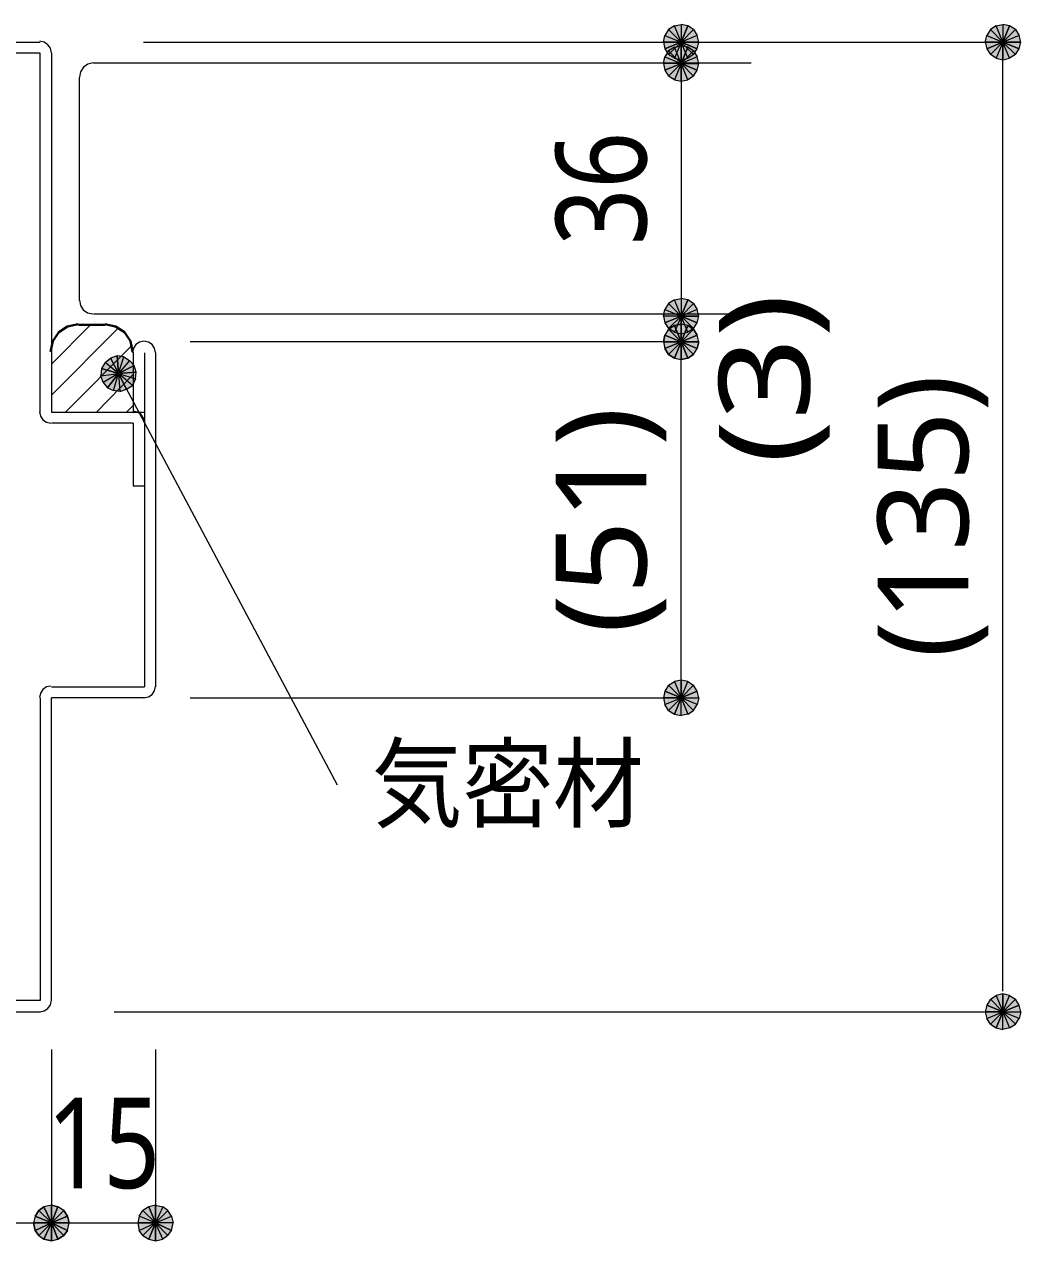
# Model space of a CAD drawing. Header units: millimetres. Extents: x 0 to 420, y 0 to 297.
# Drawn here: x 71.21 to 99.78, y 221.47 to 256.33 of the extents above; entities that cross this region are included whole.
import ezdxf
from ezdxf.enums import TextEntityAlignment as Align

# ---------------------------------------------------------------- set-up
doc = ezdxf.new("R2010")
doc.units = ezdxf.units.MM
doc.styles.add('kst32b', font='NotoSansJP-Variable.ttf')

msp = doc.modelspace()

# ---------------------------------------------------------------- hatches: boundary and pattern name
h = msp.add_hatch(color=7)
h.paths.add_polyline_path([(90.234, 256.286), (90.043, 256.328), (90.043, 255.82), (90.234, 256.286)])
h.paths.add_polyline_path([(90.043, 256.328), (90.043, 255.82), (89.853, 256.286), (90.043, 256.328)])
h.paths.add_polyline_path([(90.043, 255.82), (89.853, 256.286), (89.683, 256.18), (90.043, 255.82)])
h = msp.add_hatch(color=7)
h.paths.add_polyline_path([(90.551, 255.82), (90.509, 256.011), (90.043, 255.82), (90.551, 255.82)])
h.paths.add_polyline_path([(90.509, 256.011), (90.043, 255.82), (90.403, 256.18), (90.509, 256.011)])
h.paths.add_polyline_path([(90.043, 255.82), (90.403, 256.18), (90.234, 256.286), (90.043, 255.82)])
h = msp.add_hatch(color=7)
h.paths.add_polyline_path([(99.462, 256.286), (99.272, 256.328), (99.272, 255.82), (99.462, 256.286)])
h.paths.add_polyline_path([(99.272, 256.328), (99.272, 255.82), (99.081, 256.286), (99.272, 256.328)])
h.paths.add_polyline_path([(99.272, 255.82), (99.081, 256.286), (98.912, 256.18), (99.272, 255.82)])
h = msp.add_hatch(color=7)
h.paths.add_polyline_path([(99.78, 255.82), (99.737, 256.011), (99.272, 255.82), (99.78, 255.82)])
h.paths.add_polyline_path([(99.737, 256.011), (99.272, 255.82), (99.632, 256.18), (99.737, 256.011)])
h.paths.add_polyline_path([(99.272, 255.82), (99.632, 256.18), (99.462, 256.286), (99.272, 255.82)])
h = msp.add_hatch(color=7)
h.paths.add_polyline_path([(89.683, 256.18), (89.577, 256.011), (90.043, 255.82), (89.683, 256.18)])
h.paths.add_polyline_path([(89.577, 256.011), (90.043, 255.82), (89.535, 255.82), (89.577, 256.011)])
h.paths.add_polyline_path([(90.043, 255.82), (89.535, 255.82), (89.577, 255.63), (90.043, 255.82)])
h = msp.add_hatch(color=7)
h.paths.add_polyline_path([(98.912, 256.18), (98.806, 256.011), (99.272, 255.82), (98.912, 256.18)])
h.paths.add_polyline_path([(98.806, 256.011), (99.272, 255.82), (98.764, 255.82), (98.806, 256.011)])
h.paths.add_polyline_path([(99.272, 255.82), (98.764, 255.82), (98.806, 255.63), (99.272, 255.82)])
h = msp.add_hatch(color=7)
h.paths.add_polyline_path([(89.683, 255.566), (89.577, 255.397), (90.043, 255.206), (89.683, 255.566)])
h.paths.add_polyline_path([(89.577, 255.397), (90.043, 255.206), (89.535, 255.206), (89.577, 255.397)])
h.paths.add_polyline_path([(90.043, 255.206), (89.535, 255.206), (89.577, 255.016), (90.043, 255.206)])
h = msp.add_hatch(color=7)
h.paths.add_polyline_path([(89.577, 255.63), (89.683, 255.46), (90.043, 255.82), (89.577, 255.63)])
h.paths.add_polyline_path([(89.683, 255.46), (90.043, 255.82), (89.853, 255.355), (89.683, 255.46)])
h.paths.add_polyline_path([(90.043, 255.82), (89.853, 255.355), (90.043, 255.312), (90.043, 255.82)])
h = msp.add_hatch(color=7)
h.paths.add_polyline_path([(90.234, 255.672), (90.043, 255.714), (90.043, 255.206), (90.234, 255.672)])
h.paths.add_polyline_path([(90.043, 255.714), (90.043, 255.206), (89.853, 255.672), (90.043, 255.714)])
h.paths.add_polyline_path([(90.043, 255.206), (89.853, 255.672), (89.683, 255.566), (90.043, 255.206)])
h = msp.add_hatch(color=7)
h.paths.add_polyline_path([(90.043, 255.312), (90.234, 255.355), (90.043, 255.82), (90.043, 255.312)])
h.paths.add_polyline_path([(90.234, 255.355), (90.043, 255.82), (90.403, 255.46), (90.234, 255.355)])
h.paths.add_polyline_path([(90.043, 255.82), (90.403, 255.46), (90.509, 255.63), (90.043, 255.82)])
for points in [[(90.509, 255.63), (90.551, 255.82), (90.043, 255.82), (90.509, 255.63)], [(99.737, 255.63), (99.78, 255.82), (99.272, 255.82), (99.737, 255.63)], [(90.509, 255.016), (90.551, 255.206), (90.043, 255.206), (90.509, 255.016)], [(90.509, 247.777), (90.551, 247.967), (90.043, 247.967), (90.509, 247.777)], [(89.577, 247.417), (89.535, 247.227), (90.043, 247.227), (89.577, 247.417)], [(90.509, 247.036), (90.551, 247.227), (90.043, 247.227), (90.509, 247.036)], [(74.422, 246.359), (74.359, 246.549), (73.914, 246.316), (74.422, 246.359)], [(89.577, 237.215), (89.535, 237.024), (90.043, 237.024), (89.577, 237.215)], [(98.806, 228.219), (98.764, 228.029), (99.272, 228.029), (98.806, 228.219)], [(72.178, 222.44), (71.988, 222.483), (71.988, 221.975), (72.178, 222.44)], [(71.776, 221.509), (71.988, 221.467), (71.988, 221.975), (71.776, 221.509)], [(71.776, 221.509), (71.988, 221.467), (71.988, 221.975), (71.776, 221.509)], [(74.782, 221.509), (74.972, 221.467), (74.972, 221.975), (74.782, 221.509)]]:
    msp.add_hatch(color=7).paths.add_polyline_path(points)
h = msp.add_hatch(color=7)
h.paths.add_polyline_path([(90.551, 255.206), (90.509, 255.397), (90.043, 255.206), (90.551, 255.206)])
h.paths.add_polyline_path([(90.509, 255.397), (90.043, 255.206), (90.403, 255.566), (90.509, 255.397)])
h.paths.add_polyline_path([(90.043, 255.206), (90.403, 255.566), (90.234, 255.672), (90.043, 255.206)])
h = msp.add_hatch(color=7)
h.paths.add_polyline_path([(98.806, 255.63), (98.912, 255.46), (99.272, 255.82), (98.806, 255.63)])
h.paths.add_polyline_path([(98.912, 255.46), (99.272, 255.82), (99.081, 255.355), (98.912, 255.46)])
h.paths.add_polyline_path([(99.272, 255.82), (99.081, 255.355), (99.272, 255.312), (99.272, 255.82)])
h = msp.add_hatch(color=7)
h.paths.add_polyline_path([(99.272, 255.312), (99.462, 255.355), (99.272, 255.82), (99.272, 255.312)])
h.paths.add_polyline_path([(99.462, 255.355), (99.272, 255.82), (99.632, 255.46), (99.462, 255.355)])
h.paths.add_polyline_path([(99.272, 255.82), (99.632, 255.46), (99.737, 255.63), (99.272, 255.82)])
h = msp.add_hatch(color=7)
h.paths.add_polyline_path([(89.577, 255.016), (89.683, 254.847), (90.043, 255.206), (89.577, 255.016)])
h.paths.add_polyline_path([(89.683, 254.847), (90.043, 255.206), (89.853, 254.741), (89.683, 254.847)])
h.paths.add_polyline_path([(90.043, 255.206), (89.853, 254.741), (90.043, 254.698), (90.043, 255.206)])
h = msp.add_hatch(color=7)
h.paths.add_polyline_path([(90.043, 254.698), (90.234, 254.741), (90.043, 255.206), (90.043, 254.698)])
h.paths.add_polyline_path([(90.234, 254.741), (90.043, 255.206), (90.403, 254.847), (90.234, 254.741)])
h.paths.add_polyline_path([(90.043, 255.206), (90.403, 254.847), (90.509, 255.016), (90.043, 255.206)])
h = msp.add_hatch(color=7)
h.paths.add_polyline_path([(89.683, 248.327), (89.577, 248.158), (90.043, 247.967), (89.683, 248.327)])
h.paths.add_polyline_path([(89.577, 248.158), (90.043, 247.967), (89.535, 247.967), (89.577, 248.158)])
h.paths.add_polyline_path([(90.043, 247.967), (89.535, 247.967), (89.577, 247.777), (90.043, 247.967)])
h = msp.add_hatch(color=7)
h.paths.add_polyline_path([(90.234, 248.433), (90.043, 248.475), (90.043, 247.967), (90.234, 248.433)])
h.paths.add_polyline_path([(90.043, 248.475), (90.043, 247.967), (89.853, 248.433), (90.043, 248.475)])
h.paths.add_polyline_path([(90.043, 247.967), (89.853, 248.433), (89.683, 248.327), (90.043, 247.967)])
h = msp.add_hatch(color=7)
h.paths.add_polyline_path([(90.551, 247.967), (90.509, 248.158), (90.043, 247.967), (90.551, 247.967)])
h.paths.add_polyline_path([(90.509, 248.158), (90.043, 247.967), (90.403, 248.327), (90.509, 248.158)])
h.paths.add_polyline_path([(90.043, 247.967), (90.403, 248.327), (90.234, 248.433), (90.043, 247.967)])
h = msp.add_hatch(color=7)
h.paths.add_polyline_path([(89.577, 247.777), (89.683, 247.608), (90.043, 247.967), (89.577, 247.777)])
h.paths.add_polyline_path([(89.683, 247.608), (90.043, 247.967), (89.853, 247.502), (89.683, 247.608)])
h.paths.add_polyline_path([(90.043, 247.967), (89.853, 247.502), (90.043, 247.459), (90.043, 247.967)])
h = msp.add_hatch(color=7)
h.paths.add_polyline_path([(90.043, 247.459), (90.234, 247.502), (90.043, 247.967), (90.043, 247.459)])
h.paths.add_polyline_path([(90.234, 247.502), (90.043, 247.967), (90.403, 247.608), (90.234, 247.502)])
h.paths.add_polyline_path([(90.043, 247.967), (90.403, 247.608), (90.509, 247.777), (90.043, 247.967)])
h = msp.add_hatch(color=7)
h.paths.add_polyline_path([(89.683, 247.587), (89.577, 247.417), (90.043, 247.227), (89.683, 247.587)])
h.paths.add_polyline_path([(89.577, 247.417), (90.043, 247.227), (89.535, 247.227), (89.577, 247.417)])
h.paths.add_polyline_path([(90.043, 247.227), (89.535, 247.227), (89.577, 247.036), (90.043, 247.227)])
h = msp.add_hatch(color=7)
h.paths.add_polyline_path([(90.043, 247.735), (89.853, 247.692), (90.043, 247.227), (90.043, 247.735)])
h.paths.add_polyline_path([(89.853, 247.692), (90.043, 247.227), (89.683, 247.587), (89.853, 247.692)])
h.paths.add_polyline_path([(90.043, 247.227), (89.683, 247.587), (89.577, 247.417), (90.043, 247.227)])
h = msp.add_hatch(color=7)
h.paths.add_polyline_path([(90.234, 247.692), (90.043, 247.735), (90.043, 247.227), (90.234, 247.692)])
h.paths.add_polyline_path([(90.043, 247.735), (90.043, 247.227), (89.853, 247.692), (90.043, 247.735)])
h.paths.add_polyline_path([(90.043, 247.227), (89.853, 247.692), (89.683, 247.587), (90.043, 247.227)])
h = msp.add_hatch(color=7)
h.paths.add_polyline_path([(90.509, 247.417), (90.403, 247.587), (90.043, 247.227), (90.509, 247.417)])
h.paths.add_polyline_path([(90.403, 247.587), (90.043, 247.227), (90.234, 247.692), (90.403, 247.587)])
h.paths.add_polyline_path([(90.043, 247.227), (90.234, 247.692), (90.043, 247.735), (90.043, 247.227)])
h = msp.add_hatch(color=7)
h.paths.add_polyline_path([(90.551, 247.227), (90.509, 247.417), (90.043, 247.227), (90.551, 247.227)])
h.paths.add_polyline_path([(90.509, 247.417), (90.043, 247.227), (90.403, 247.587), (90.509, 247.417)])
h.paths.add_polyline_path([(90.043, 247.227), (90.403, 247.587), (90.234, 247.692), (90.043, 247.227)])
h = msp.add_hatch(color=7)
h.paths.add_polyline_path([(89.535, 247.227), (89.577, 247.036), (90.043, 247.227), (89.535, 247.227)])
h.paths.add_polyline_path([(89.577, 247.036), (90.043, 247.227), (89.683, 246.867), (89.577, 247.036)])
h.paths.add_polyline_path([(90.043, 247.227), (89.683, 246.867), (89.853, 246.761), (90.043, 247.227)])
h = msp.add_hatch(color=7)
h.paths.add_polyline_path([(89.577, 247.036), (89.683, 246.867), (90.043, 247.227), (89.577, 247.036)])
h.paths.add_polyline_path([(89.683, 246.867), (90.043, 247.227), (89.853, 246.761), (89.683, 246.867)])
h.paths.add_polyline_path([(90.043, 247.227), (89.853, 246.761), (90.043, 246.719), (90.043, 247.227)])
h = msp.add_hatch(color=7)
h.paths.add_polyline_path([(89.853, 246.761), (90.043, 246.719), (90.043, 247.227), (89.853, 246.761)])
h.paths.add_polyline_path([(90.043, 246.719), (90.043, 247.227), (90.234, 246.761), (90.043, 246.719)])
h.paths.add_polyline_path([(90.043, 247.227), (90.234, 246.761), (90.403, 246.867), (90.043, 247.227)])
h = msp.add_hatch(color=7)
h.paths.add_polyline_path([(90.403, 246.867), (90.509, 247.036), (90.043, 247.227), (90.403, 246.867)])
h.paths.add_polyline_path([(90.509, 247.036), (90.043, 247.227), (90.551, 247.227), (90.509, 247.036)])
h.paths.add_polyline_path([(90.043, 247.227), (90.551, 247.227), (90.509, 247.417), (90.043, 247.227)])
h = msp.add_hatch(color=7)
h.paths.add_polyline_path([(90.043, 246.719), (90.234, 246.761), (90.043, 247.227), (90.043, 246.719)])
h.paths.add_polyline_path([(90.234, 246.761), (90.043, 247.227), (90.403, 246.867), (90.234, 246.761)])
h.paths.add_polyline_path([(90.043, 247.227), (90.403, 246.867), (90.509, 247.036), (90.043, 247.227)])
h = msp.add_hatch(color=7)
h.paths.add_polyline_path([(73.872, 246.824), (73.681, 246.761), (73.914, 246.316), (73.872, 246.824)])
h.paths.add_polyline_path([(73.681, 246.761), (73.914, 246.316), (73.533, 246.634), (73.681, 246.761)])
h.paths.add_polyline_path([(73.914, 246.316), (73.533, 246.634), (73.427, 246.465), (73.914, 246.316)])
h = msp.add_hatch(color=7)
h.paths.add_polyline_path([(74.359, 246.549), (74.232, 246.697), (73.914, 246.316), (74.359, 246.549)])
h.paths.add_polyline_path([(74.232, 246.697), (73.914, 246.316), (74.062, 246.803), (74.232, 246.697)])
h.paths.add_polyline_path([(73.914, 246.316), (74.062, 246.803), (73.872, 246.824), (73.914, 246.316)])
h = msp.add_hatch(color=7)
h.paths.add_polyline_path([(73.427, 246.465), (73.406, 246.253), (73.914, 246.316), (73.427, 246.465)])
h.paths.add_polyline_path([(73.406, 246.253), (73.914, 246.316), (73.47, 246.062), (73.406, 246.253)])
h.paths.add_polyline_path([(73.914, 246.316), (73.47, 246.062), (73.596, 245.914), (73.914, 246.316)])
h = msp.add_hatch(color=7)
h.paths.add_polyline_path([(73.596, 245.914), (73.766, 245.83), (73.914, 246.316), (73.596, 245.914)])
h.paths.add_polyline_path([(73.766, 245.83), (73.914, 246.316), (73.956, 245.808), (73.766, 245.83)])
h.paths.add_polyline_path([(73.914, 246.316), (73.956, 245.808), (74.147, 245.872), (73.914, 246.316)])
h = msp.add_hatch(color=7)
h.paths.add_polyline_path([(74.147, 245.872), (74.316, 245.978), (73.914, 246.316), (74.147, 245.872)])
h.paths.add_polyline_path([(74.316, 245.978), (73.914, 246.316), (74.401, 246.168), (74.316, 245.978)])
h.paths.add_polyline_path([(73.914, 246.316), (74.401, 246.168), (74.422, 246.359), (73.914, 246.316)])
h = msp.add_hatch(color=7)
h.paths.add_polyline_path([(90.043, 237.532), (89.853, 237.49), (90.043, 237.024), (90.043, 237.532)])
h.paths.add_polyline_path([(89.853, 237.49), (90.043, 237.024), (89.683, 237.384), (89.853, 237.49)])
h.paths.add_polyline_path([(90.043, 237.024), (89.683, 237.384), (89.577, 237.215), (90.043, 237.024)])
h = msp.add_hatch(color=7)
h.paths.add_polyline_path([(90.509, 237.215), (90.403, 237.384), (90.043, 237.024), (90.509, 237.215)])
h.paths.add_polyline_path([(90.403, 237.384), (90.043, 237.024), (90.234, 237.49), (90.403, 237.384)])
h.paths.add_polyline_path([(90.043, 237.024), (90.234, 237.49), (90.043, 237.532), (90.043, 237.024)])
h = msp.add_hatch(color=7)
h.paths.add_polyline_path([(90.403, 236.664), (90.509, 236.834), (90.043, 237.024), (90.403, 236.664)])
h.paths.add_polyline_path([(90.509, 236.834), (90.043, 237.024), (90.551, 237.024), (90.509, 236.834)])
h.paths.add_polyline_path([(90.043, 237.024), (90.551, 237.024), (90.509, 237.215), (90.043, 237.024)])
h = msp.add_hatch(color=7)
h.paths.add_polyline_path([(89.535, 237.024), (89.577, 236.834), (90.043, 237.024), (89.535, 237.024)])
h.paths.add_polyline_path([(89.577, 236.834), (90.043, 237.024), (89.683, 236.664), (89.577, 236.834)])
h.paths.add_polyline_path([(90.043, 237.024), (89.683, 236.664), (89.853, 236.559), (90.043, 237.024)])
h = msp.add_hatch(color=7)
h.paths.add_polyline_path([(89.853, 236.559), (90.043, 236.516), (90.043, 237.024), (89.853, 236.559)])
h.paths.add_polyline_path([(90.043, 236.516), (90.043, 237.024), (90.234, 236.559), (90.043, 236.516)])
h.paths.add_polyline_path([(90.043, 237.024), (90.234, 236.559), (90.403, 236.664), (90.043, 237.024)])
h = msp.add_hatch(color=7)
h.paths.add_polyline_path([(99.272, 228.537), (99.081, 228.494), (99.272, 228.029), (99.272, 228.537)])
h.paths.add_polyline_path([(99.081, 228.494), (99.272, 228.029), (98.912, 228.388), (99.081, 228.494)])
h.paths.add_polyline_path([(99.272, 228.029), (98.912, 228.388), (98.806, 228.219), (99.272, 228.029)])
h = msp.add_hatch(color=7)
h.paths.add_polyline_path([(99.737, 228.219), (99.632, 228.388), (99.272, 228.029), (99.737, 228.219)])
h.paths.add_polyline_path([(99.632, 228.388), (99.272, 228.029), (99.462, 228.494), (99.632, 228.388)])
h.paths.add_polyline_path([(99.272, 228.029), (99.462, 228.494), (99.272, 228.537), (99.272, 228.029)])
h = msp.add_hatch(color=7)
h.paths.add_polyline_path([(98.764, 228.029), (98.806, 227.838), (99.272, 228.029), (98.764, 228.029)])
h.paths.add_polyline_path([(98.806, 227.838), (99.272, 228.029), (98.912, 227.669), (98.806, 227.838)])
h.paths.add_polyline_path([(99.272, 228.029), (98.912, 227.669), (99.081, 227.563), (99.272, 228.029)])
h = msp.add_hatch(color=7)
h.paths.add_polyline_path([(99.081, 227.563), (99.272, 227.521), (99.272, 228.029), (99.081, 227.563)])
h.paths.add_polyline_path([(99.272, 227.521), (99.272, 228.029), (99.462, 227.563), (99.272, 227.521)])
h.paths.add_polyline_path([(99.272, 228.029), (99.462, 227.563), (99.632, 227.669), (99.272, 228.029)])
h = msp.add_hatch(color=7)
h.paths.add_polyline_path([(99.632, 227.669), (99.737, 227.838), (99.272, 228.029), (99.632, 227.669)])
h.paths.add_polyline_path([(99.737, 227.838), (99.272, 228.029), (99.78, 228.029), (99.737, 227.838)])
h.paths.add_polyline_path([(99.272, 228.029), (99.78, 228.029), (99.737, 228.219), (99.272, 228.029)])
h = msp.add_hatch(color=7)
h.paths.add_polyline_path([(71.776, 222.44), (71.628, 222.335), (71.988, 221.975), (71.776, 222.44)])
h.paths.add_polyline_path([(71.628, 222.335), (71.988, 221.975), (71.522, 222.165), (71.628, 222.335)])
h.paths.add_polyline_path([(71.988, 221.975), (71.522, 222.165), (71.48, 221.975), (71.988, 221.975)])
h = msp.add_hatch(color=7)
h.paths.add_polyline_path([(71.776, 222.44), (71.628, 222.335), (71.988, 221.975), (71.776, 222.44)])
h.paths.add_polyline_path([(71.628, 222.335), (71.988, 221.975), (71.522, 222.165), (71.628, 222.335)])
h.paths.add_polyline_path([(71.988, 221.975), (71.522, 222.165), (71.48, 221.975), (71.988, 221.975)])
h = msp.add_hatch(color=7)
h.paths.add_polyline_path([(71.988, 222.483), (71.776, 222.44), (71.988, 221.975), (71.988, 222.483)])
h.paths.add_polyline_path([(71.776, 222.44), (71.988, 221.975), (71.628, 222.335), (71.776, 222.44)])
h.paths.add_polyline_path([(71.988, 221.975), (71.628, 222.335), (71.522, 222.165), (71.988, 221.975)])
h = msp.add_hatch(color=7)
h.paths.add_polyline_path([(72.348, 222.335), (72.178, 222.44), (71.988, 221.975), (72.348, 222.335)])
h.paths.add_polyline_path([(72.178, 222.44), (71.988, 221.975), (71.988, 222.483), (72.178, 222.44)])
h.paths.add_polyline_path([(71.988, 221.975), (71.988, 222.483), (71.776, 222.44), (71.988, 221.975)])
h = msp.add_hatch(color=7)
h.paths.add_polyline_path([(72.348, 222.335), (72.178, 222.44), (71.988, 221.975), (72.348, 222.335)])
h.paths.add_polyline_path([(72.178, 222.44), (71.988, 221.975), (71.988, 222.483), (72.178, 222.44)])
h.paths.add_polyline_path([(71.988, 221.975), (71.988, 222.483), (71.776, 222.44), (71.988, 221.975)])
h = msp.add_hatch(color=7)
h.paths.add_polyline_path([(72.496, 221.975), (72.454, 222.165), (71.988, 221.975), (72.496, 221.975)])
h.paths.add_polyline_path([(72.454, 222.165), (71.988, 221.975), (72.348, 222.335), (72.454, 222.165)])
h.paths.add_polyline_path([(71.988, 221.975), (72.348, 222.335), (72.178, 222.44), (71.988, 221.975)])
h = msp.add_hatch(color=7)
h.paths.add_polyline_path([(74.782, 222.44), (74.612, 222.335), (74.972, 221.975), (74.782, 222.44)])
h.paths.add_polyline_path([(74.612, 222.335), (74.972, 221.975), (74.507, 222.165), (74.612, 222.335)])
h.paths.add_polyline_path([(74.972, 221.975), (74.507, 222.165), (74.464, 221.975), (74.972, 221.975)])
h = msp.add_hatch(color=7)
h.paths.add_polyline_path([(75.332, 222.335), (75.184, 222.44), (74.972, 221.975), (75.332, 222.335)])
h.paths.add_polyline_path([(75.184, 222.44), (74.972, 221.975), (74.972, 222.483), (75.184, 222.44)])
h.paths.add_polyline_path([(74.972, 221.975), (74.972, 222.483), (74.782, 222.44), (74.972, 221.975)])
h = msp.add_hatch(color=7)
h.paths.add_polyline_path([(71.522, 222.165), (71.48, 221.975), (71.988, 221.975), (71.522, 222.165)])
h.paths.add_polyline_path([(71.48, 221.975), (71.988, 221.975), (71.522, 221.763), (71.48, 221.975)])
h.paths.add_polyline_path([(71.988, 221.975), (71.522, 221.763), (71.628, 221.615), (71.988, 221.975)])
h = msp.add_hatch(color=7)
h.paths.add_polyline_path([(72.454, 221.763), (72.496, 221.975), (71.988, 221.975), (72.454, 221.763)])
h.paths.add_polyline_path([(72.496, 221.975), (71.988, 221.975), (72.454, 222.165), (72.496, 221.975)])
h.paths.add_polyline_path([(71.988, 221.975), (72.454, 222.165), (72.348, 222.335), (71.988, 221.975)])
h = msp.add_hatch(color=7)
h.paths.add_polyline_path([(72.454, 221.763), (72.496, 221.975), (71.988, 221.975), (72.454, 221.763)])
h.paths.add_polyline_path([(72.496, 221.975), (71.988, 221.975), (72.454, 222.165), (72.496, 221.975)])
h.paths.add_polyline_path([(71.988, 221.975), (72.454, 222.165), (72.348, 222.335), (71.988, 221.975)])
h = msp.add_hatch(color=7)
h.paths.add_polyline_path([(75.438, 221.763), (75.48, 221.975), (74.972, 221.975), (75.438, 221.763)])
h.paths.add_polyline_path([(75.48, 221.975), (74.972, 221.975), (75.438, 222.165), (75.48, 221.975)])
h.paths.add_polyline_path([(74.972, 221.975), (75.438, 222.165), (75.332, 222.335), (74.972, 221.975)])
h = msp.add_hatch(color=7)
h.paths.add_polyline_path([(71.48, 221.975), (71.522, 221.763), (71.988, 221.975), (71.48, 221.975)])
h.paths.add_polyline_path([(71.522, 221.763), (71.988, 221.975), (71.628, 221.615), (71.522, 221.763)])
h.paths.add_polyline_path([(71.988, 221.975), (71.628, 221.615), (71.776, 221.509), (71.988, 221.975)])
h = msp.add_hatch(color=7)
h.paths.add_polyline_path([(71.48, 221.975), (71.522, 221.763), (71.988, 221.975), (71.48, 221.975)])
h.paths.add_polyline_path([(71.522, 221.763), (71.988, 221.975), (71.628, 221.615), (71.522, 221.763)])
h.paths.add_polyline_path([(71.988, 221.975), (71.628, 221.615), (71.776, 221.509), (71.988, 221.975)])
h = msp.add_hatch(color=7)
h.paths.add_polyline_path([(71.628, 221.615), (71.776, 221.509), (71.988, 221.975), (71.628, 221.615)])
h.paths.add_polyline_path([(71.776, 221.509), (71.988, 221.975), (71.988, 221.467), (71.776, 221.509)])
h.paths.add_polyline_path([(71.988, 221.975), (71.988, 221.467), (72.178, 221.509), (71.988, 221.975)])
h = msp.add_hatch(color=7)
h.paths.add_polyline_path([(71.988, 221.467), (72.178, 221.509), (71.988, 221.975), (71.988, 221.467)])
h.paths.add_polyline_path([(72.178, 221.509), (71.988, 221.975), (72.348, 221.615), (72.178, 221.509)])
h.paths.add_polyline_path([(71.988, 221.975), (72.348, 221.615), (72.454, 221.763), (71.988, 221.975)])
h = msp.add_hatch(color=7)
h.paths.add_polyline_path([(72.178, 221.509), (72.348, 221.615), (71.988, 221.975), (72.178, 221.509)])
h.paths.add_polyline_path([(72.348, 221.615), (71.988, 221.975), (72.454, 221.763), (72.348, 221.615)])
h.paths.add_polyline_path([(71.988, 221.975), (72.454, 221.763), (72.496, 221.975), (71.988, 221.975)])
h = msp.add_hatch(color=7)
h.paths.add_polyline_path([(71.988, 221.467), (72.178, 221.509), (71.988, 221.975), (71.988, 221.467)])
h.paths.add_polyline_path([(72.178, 221.509), (71.988, 221.975), (72.348, 221.615), (72.178, 221.509)])
h.paths.add_polyline_path([(71.988, 221.975), (72.348, 221.615), (72.454, 221.763), (71.988, 221.975)])
h = msp.add_hatch(color=7)
h.paths.add_polyline_path([(74.464, 221.975), (74.507, 221.763), (74.972, 221.975), (74.464, 221.975)])
h.paths.add_polyline_path([(74.507, 221.763), (74.972, 221.975), (74.612, 221.615), (74.507, 221.763)])
h.paths.add_polyline_path([(74.972, 221.975), (74.612, 221.615), (74.782, 221.509), (74.972, 221.975)])
h = msp.add_hatch(color=7)
h.paths.add_polyline_path([(74.972, 221.467), (75.184, 221.509), (74.972, 221.975), (74.972, 221.467)])
h.paths.add_polyline_path([(75.184, 221.509), (74.972, 221.975), (75.332, 221.615), (75.184, 221.509)])
h.paths.add_polyline_path([(74.972, 221.975), (75.332, 221.615), (75.438, 221.763), (74.972, 221.975)])

# ---------------------------------------------------------------- linework, layer by layer
at = {"lineweight": 0}
for points in [[(90.043, 255.82), (89.853, 256.286), (89.683, 256.18)], [(90.043, 256.328), (90.043, 255.82), (89.853, 256.286)], [(90.234, 256.286), (90.043, 256.328), (90.043, 255.82)], [(90.043, 255.82), (90.403, 256.18), (90.234, 256.286)], [(99.272, 255.82), (99.081, 256.286), (98.912, 256.18)], [(99.272, 256.328), (99.272, 255.82), (99.081, 256.286)], [(99.462, 256.286), (99.272, 256.328), (99.272, 255.82)], [(99.272, 255.82), (99.632, 256.18), (99.462, 256.286)], [(89.577, 256.011), (90.043, 255.82), (89.535, 255.82)], [(89.683, 256.18), (89.577, 256.011), (90.043, 255.82)], [(90.509, 256.011), (90.043, 255.82), (90.403, 256.18)], [(90.551, 255.82), (90.509, 256.011), (90.043, 255.82)], [(98.806, 256.011), (99.272, 255.82), (98.764, 255.82)], [(98.912, 256.18), (98.806, 256.011), (99.272, 255.82)], [(99.737, 256.011), (99.272, 255.82), (99.632, 256.18)], [(99.78, 255.82), (99.737, 256.011), (99.272, 255.82)], [(90.043, 255.82), (89.535, 255.82), (89.577, 255.63)], [(89.577, 255.63), (89.683, 255.46), (90.043, 255.82)], [(89.683, 255.566), (89.577, 255.397), (90.043, 255.206)], [(89.683, 255.46), (90.043, 255.82), (89.853, 255.355)], [(90.043, 255.206), (89.853, 255.672), (89.683, 255.566)], [(90.043, 255.82), (89.853, 255.355), (90.043, 255.312)], [(90.043, 255.714), (90.043, 255.206), (89.853, 255.672)], [(90.043, 255.312), (90.234, 255.355), (90.043, 255.82)], [(90.234, 255.355), (90.043, 255.82), (90.403, 255.46)], [(90.043, 255.82), (90.403, 255.46), (90.509, 255.63)], [(90.509, 255.63), (90.551, 255.82), (90.043, 255.82)], [(90.234, 255.672), (90.043, 255.714), (90.043, 255.206)], [(90.043, 255.206), (90.403, 255.566), (90.234, 255.672)], [(90.509, 255.397), (90.043, 255.206), (90.403, 255.566)], [(99.272, 255.82), (98.764, 255.82), (98.806, 255.63)], [(98.806, 255.63), (98.912, 255.46), (99.272, 255.82)], [(98.912, 255.46), (99.272, 255.82), (99.081, 255.355)], [(99.272, 255.82), (99.081, 255.355), (99.272, 255.312)], [(99.272, 255.312), (99.462, 255.355), (99.272, 255.82)], [(99.462, 255.355), (99.272, 255.82), (99.632, 255.46)], [(99.272, 255.82), (99.632, 255.46), (99.737, 255.63)], [(99.737, 255.63), (99.78, 255.82), (99.272, 255.82)], [(89.577, 255.397), (90.043, 255.206), (89.535, 255.206)], [(90.043, 255.206), (89.535, 255.206), (89.577, 255.016)], [(89.577, 255.016), (89.683, 254.847), (90.043, 255.206)], [(89.683, 254.847), (90.043, 255.206), (89.853, 254.741)], [(90.043, 255.206), (89.853, 254.741), (90.043, 254.698)], [(90.551, 255.206), (90.509, 255.397), (90.043, 255.206)], [(90.043, 254.698), (90.234, 254.741), (90.043, 255.206)], [(90.234, 254.741), (90.043, 255.206), (90.403, 254.847)], [(90.043, 255.206), (90.403, 254.847), (90.509, 255.016)], [(90.509, 255.016), (90.551, 255.206), (90.043, 255.206)], [(89.683, 248.327), (89.577, 248.158), (90.043, 247.967)], [(90.043, 247.967), (89.853, 248.433), (89.683, 248.327)], [(90.043, 248.475), (90.043, 247.967), (89.853, 248.433)], [(90.234, 248.433), (90.043, 248.475), (90.043, 247.967)], [(90.043, 247.967), (90.403, 248.327), (90.234, 248.433)], [(90.509, 248.158), (90.043, 247.967), (90.403, 248.327)], [(89.577, 248.158), (90.043, 247.967), (89.535, 247.967)], [(90.043, 247.967), (89.535, 247.967), (89.577, 247.777)], [(89.577, 247.777), (89.683, 247.608), (90.043, 247.967)], [(89.683, 247.608), (90.043, 247.967), (89.853, 247.502)], [(90.043, 247.967), (89.853, 247.502), (90.043, 247.459)], [(90.551, 247.967), (90.509, 248.158), (90.043, 247.967)], [(90.043, 247.459), (90.234, 247.502), (90.043, 247.967)], [(90.234, 247.502), (90.043, 247.967), (90.403, 247.608)], [(90.043, 247.967), (90.403, 247.608), (90.509, 247.777)], [(90.509, 247.777), (90.551, 247.967), (90.043, 247.967)], [(90.043, 247.227), (89.683, 247.587), (89.577, 247.417)], [(89.683, 247.587), (89.577, 247.417), (90.043, 247.227)], [(89.853, 247.692), (90.043, 247.227), (89.683, 247.587)], [(90.043, 247.227), (89.853, 247.692), (89.683, 247.587)], [(90.043, 247.735), (89.853, 247.692), (90.043, 247.227)], [(90.043, 247.735), (90.043, 247.227), (89.853, 247.692)], [(90.043, 247.227), (90.234, 247.692), (90.043, 247.735)], [(90.234, 247.692), (90.043, 247.735), (90.043, 247.227)], [(90.403, 247.587), (90.043, 247.227), (90.234, 247.692)], [(90.043, 247.227), (90.403, 247.587), (90.234, 247.692)], [(90.509, 247.417), (90.403, 247.587), (90.043, 247.227)], [(90.509, 247.417), (90.043, 247.227), (90.403, 247.587)], [(89.577, 247.417), (89.535, 247.227), (90.043, 247.227)], [(89.577, 247.417), (90.043, 247.227), (89.535, 247.227)], [(89.535, 247.227), (89.577, 247.036), (90.043, 247.227)], [(90.043, 247.227), (89.535, 247.227), (89.577, 247.036)], [(89.577, 247.036), (90.043, 247.227), (89.683, 246.867)], [(89.577, 247.036), (89.683, 246.867), (90.043, 247.227)], [(90.043, 247.227), (89.683, 246.867), (89.853, 246.761)], [(89.683, 246.867), (90.043, 247.227), (89.853, 246.761)], [(89.853, 246.761), (90.043, 246.719), (90.043, 247.227)], [(90.043, 247.227), (89.853, 246.761), (90.043, 246.719)], [(90.043, 247.227), (90.551, 247.227), (90.509, 247.417)], [(90.551, 247.227), (90.509, 247.417), (90.043, 247.227)], [(90.043, 246.719), (90.043, 247.227), (90.234, 246.761)], [(90.043, 247.227), (90.234, 246.761), (90.403, 246.867)], [(90.403, 246.867), (90.509, 247.036), (90.043, 247.227)], [(90.509, 247.036), (90.043, 247.227), (90.551, 247.227)], [(90.043, 246.719), (90.234, 246.761), (90.043, 247.227)], [(90.234, 246.761), (90.043, 247.227), (90.403, 246.867)], [(90.043, 247.227), (90.403, 246.867), (90.509, 247.036)], [(90.509, 247.036), (90.551, 247.227), (90.043, 247.227)], [(73.872, 246.824), (73.681, 246.761), (73.914, 246.316)], [(73.914, 246.316), (74.062, 246.803), (73.872, 246.824)], [(73.914, 246.316), (73.533, 246.634), (73.427, 246.465)], [(73.681, 246.761), (73.914, 246.316), (73.533, 246.634)], [(74.232, 246.697), (73.914, 246.316), (74.062, 246.803)], [(74.359, 246.549), (74.232, 246.697), (73.914, 246.316)], [(74.422, 246.359), (74.359, 246.549), (73.914, 246.316)], [(73.427, 246.465), (73.406, 246.253), (73.914, 246.316)], [(73.406, 246.253), (73.914, 246.316), (73.47, 246.062)], [(73.914, 246.316), (73.47, 246.062), (73.596, 245.914)], [(73.596, 245.914), (73.766, 245.83), (73.914, 246.316)], [(73.766, 245.83), (73.914, 246.316), (73.956, 245.808)], [(73.914, 246.316), (74.401, 246.168), (74.422, 246.359)], [(73.914, 246.316), (73.956, 245.808), (74.147, 245.872)], [(74.147, 245.872), (74.316, 245.978), (73.914, 246.316)], [(74.316, 245.978), (73.914, 246.316), (74.401, 246.168)], [(89.853, 237.49), (90.043, 237.024), (89.683, 237.384)], [(90.043, 237.532), (89.853, 237.49), (90.043, 237.024)], [(90.043, 237.024), (90.234, 237.49), (90.043, 237.532)], [(90.403, 237.384), (90.043, 237.024), (90.234, 237.49)], [(89.577, 237.215), (89.535, 237.024), (90.043, 237.024)], [(90.043, 237.024), (89.683, 237.384), (89.577, 237.215)], [(90.509, 237.215), (90.403, 237.384), (90.043, 237.024)], [(90.043, 237.024), (90.551, 237.024), (90.509, 237.215)], [(89.535, 237.024), (89.577, 236.834), (90.043, 237.024)], [(89.577, 236.834), (90.043, 237.024), (89.683, 236.664)], [(90.043, 237.024), (89.683, 236.664), (89.853, 236.559)], [(89.853, 236.559), (90.043, 236.516), (90.043, 237.024)], [(90.043, 236.516), (90.043, 237.024), (90.234, 236.559)], [(90.043, 237.024), (90.234, 236.559), (90.403, 236.664)], [(90.403, 236.664), (90.509, 236.834), (90.043, 237.024)], [(90.509, 236.834), (90.043, 237.024), (90.551, 237.024)], [(99.272, 228.029), (98.912, 228.388), (98.806, 228.219)], [(99.081, 228.494), (99.272, 228.029), (98.912, 228.388)], [(99.272, 228.537), (99.081, 228.494), (99.272, 228.029)], [(99.272, 228.029), (99.462, 228.494), (99.272, 228.537)], [(99.632, 228.388), (99.272, 228.029), (99.462, 228.494)], [(99.737, 228.219), (99.632, 228.388), (99.272, 228.029)], [(98.806, 228.219), (98.764, 228.029), (99.272, 228.029)], [(98.764, 228.029), (98.806, 227.838), (99.272, 228.029)], [(98.806, 227.838), (99.272, 228.029), (98.912, 227.669)], [(99.272, 228.029), (98.912, 227.669), (99.081, 227.563)], [(99.081, 227.563), (99.272, 227.521), (99.272, 228.029)], [(99.272, 228.029), (99.78, 228.029), (99.737, 228.219)], [(99.272, 227.521), (99.272, 228.029), (99.462, 227.563)], [(99.272, 228.029), (99.462, 227.563), (99.632, 227.669)], [(99.632, 227.669), (99.737, 227.838), (99.272, 228.029)], [(99.737, 227.838), (99.272, 228.029), (99.78, 228.029)], [(71.776, 222.44), (71.628, 222.335), (71.988, 221.975)], [(71.776, 222.44), (71.988, 221.975), (71.628, 222.335)], [(71.776, 222.44), (71.628, 222.335), (71.988, 221.975)], [(71.988, 221.975), (71.988, 222.483), (71.776, 222.44)], [(71.988, 222.483), (71.776, 222.44), (71.988, 221.975)], [(71.988, 221.975), (71.988, 222.483), (71.776, 222.44)], [(72.178, 222.44), (71.988, 221.975), (71.988, 222.483)], [(72.178, 222.44), (71.988, 222.483), (71.988, 221.975)], [(72.178, 222.44), (71.988, 221.975), (71.988, 222.483)], [(72.348, 222.335), (72.178, 222.44), (71.988, 221.975)], [(71.988, 221.975), (72.348, 222.335), (72.178, 222.44)], [(72.348, 222.335), (72.178, 222.44), (71.988, 221.975)], [(74.782, 222.44), (74.612, 222.335), (74.972, 221.975)], [(74.972, 221.975), (74.972, 222.483), (74.782, 222.44)], [(75.184, 222.44), (74.972, 221.975), (74.972, 222.483)], [(75.332, 222.335), (75.184, 222.44), (74.972, 221.975)], [(71.988, 221.975), (71.522, 222.165), (71.48, 221.975)], [(71.522, 222.165), (71.48, 221.975), (71.988, 221.975)], [(71.988, 221.975), (71.522, 222.165), (71.48, 221.975)], [(71.628, 222.335), (71.988, 221.975), (71.522, 222.165)], [(71.988, 221.975), (71.628, 222.335), (71.522, 222.165)], [(71.628, 222.335), (71.988, 221.975), (71.522, 222.165)], [(71.988, 221.975), (72.454, 222.165), (72.348, 222.335)], [(72.454, 222.165), (71.988, 221.975), (72.348, 222.335)], [(71.988, 221.975), (72.454, 222.165), (72.348, 222.335)], [(72.496, 221.975), (71.988, 221.975), (72.454, 222.165)], [(72.496, 221.975), (72.454, 222.165), (71.988, 221.975)], [(72.496, 221.975), (71.988, 221.975), (72.454, 222.165)], [(74.972, 221.975), (74.507, 222.165), (74.464, 221.975)], [(74.612, 222.335), (74.972, 221.975), (74.507, 222.165)], [(74.972, 221.975), (75.438, 222.165), (75.332, 222.335)], [(75.48, 221.975), (74.972, 221.975), (75.438, 222.165)], [(71.48, 221.975), (71.522, 221.763), (71.988, 221.975)], [(71.48, 221.975), (71.988, 221.975), (71.522, 221.763)], [(71.48, 221.975), (71.522, 221.763), (71.988, 221.975)], [(71.522, 221.763), (71.988, 221.975), (71.628, 221.615)], [(71.988, 221.975), (71.522, 221.763), (71.628, 221.615)], [(71.522, 221.763), (71.988, 221.975), (71.628, 221.615)], [(71.988, 221.975), (71.628, 221.615), (71.776, 221.509)], [(71.628, 221.615), (71.776, 221.509), (71.988, 221.975)], [(71.988, 221.975), (71.628, 221.615), (71.776, 221.509)], [(71.776, 221.509), (71.988, 221.467), (71.988, 221.975)], [(71.776, 221.509), (71.988, 221.975), (71.988, 221.467)], [(71.776, 221.509), (71.988, 221.467), (71.988, 221.975)], [(71.988, 221.467), (72.178, 221.509), (71.988, 221.975)], [(72.178, 221.509), (71.988, 221.975), (72.348, 221.615)], [(71.988, 221.975), (72.348, 221.615), (72.454, 221.763)], [(72.454, 221.763), (72.496, 221.975), (71.988, 221.975)], [(71.988, 221.975), (71.988, 221.467), (72.178, 221.509)], [(72.178, 221.509), (72.348, 221.615), (71.988, 221.975)], [(72.348, 221.615), (71.988, 221.975), (72.454, 221.763)], [(71.988, 221.975), (72.454, 221.763), (72.496, 221.975)], [(71.988, 221.467), (72.178, 221.509), (71.988, 221.975)], [(72.178, 221.509), (71.988, 221.975), (72.348, 221.615)], [(71.988, 221.975), (72.348, 221.615), (72.454, 221.763)], [(72.454, 221.763), (72.496, 221.975), (71.988, 221.975)], [(74.464, 221.975), (74.507, 221.763), (74.972, 221.975)], [(74.507, 221.763), (74.972, 221.975), (74.612, 221.615)], [(74.972, 221.975), (74.612, 221.615), (74.782, 221.509)], [(74.782, 221.509), (74.972, 221.467), (74.972, 221.975)], [(74.972, 221.467), (75.184, 221.509), (74.972, 221.975)], [(75.184, 221.509), (74.972, 221.975), (75.332, 221.615)], [(74.972, 221.975), (75.332, 221.615), (75.438, 221.763)], [(75.438, 221.763), (75.48, 221.975), (74.972, 221.975)]]:
    msp.add_lwpolyline(points, close=True, dxfattribs=at)
at = {"lineweight": 13}
for points in [[(67.31, 255.82), (71.67, 255.82)], [(71.988, 255.513), (71.962, 255.641), (71.892, 255.745), (71.787, 255.816), (71.66, 255.841)], [(74.634, 255.82), (99.272, 255.82)], [(90.043, 255.228), (90.043, 255.82)], [(99.272, 228.621), (99.272, 255.82)], [(71.67, 255.503), (67.31, 255.503)], [(71.67, 245.216), (71.67, 255.503)], [(71.988, 255.503), (71.988, 245.216)], [(73.185, 255.227), (73.031, 255.189), (72.906, 255.1), (72.823, 254.971), (72.792, 254.815)], [(73.194, 255.228), (92.054, 255.228)], [(90.043, 255.228), (90.043, 248.031)], [(72.792, 248.412), (72.792, 254.804)], [(72.792, 248.423), (72.822, 248.272), (72.905, 248.148), (73.027, 248.064), (73.178, 248.031)], [(73.194, 248.031), (92.054, 248.031)], [(90.043, 247.227), (90.043, 248.031)], [(71.988, 246.592), (73.11, 247.713)], [(71.988, 245.703), (73.914, 247.629)], [(74.644, 247.248), (74.517, 247.222), (74.412, 247.152), (74.342, 247.047), (74.316, 246.92)], [(74.972, 246.92), (74.947, 247.047), (74.876, 247.152), (74.772, 247.222), (74.644, 247.248)], [(90.043, 247.227), (75.967, 247.227)], [(90.043, 237.024), (90.043, 247.227)], [(72.39, 245.216), (74.316, 247.142)], [(74.337, 246.93), (74.337, 245.216)], [(74.655, 246.909), (74.655, 237.342)], [(74.972, 246.909), (74.972, 237.342)], [(73.279, 245.216), (74.337, 246.295)], [(73.956, 246.232), (80.179, 234.527)], [(71.649, 245.226), (71.675, 245.099), (71.745, 244.994), (71.85, 244.924), (71.977, 244.898)], [(71.988, 245.216), (74.337, 245.216)], [(74.147, 245.216), (74.337, 245.406)], [(74.655, 244.909), (74.629, 245.037), (74.559, 245.141), (74.454, 245.211), (74.327, 245.237)], [(74.337, 245.216), (74.655, 245.216)], [(74.337, 244.898), (71.988, 244.898)], [(74.337, 244.898), (74.337, 243.099)], [(74.337, 243.099), (74.655, 243.099)], [(71.977, 237.363), (71.85, 237.337), (71.745, 237.267), (71.675, 237.163), (71.649, 237.035)], [(71.988, 237.342), (74.655, 237.342)], [(74.644, 237.024), (74.772, 237.05), (74.876, 237.12), (74.947, 237.225), (74.972, 237.352)], [(71.67, 237.024), (71.67, 228.346)], [(74.655, 237.024), (71.988, 237.024)], [(71.988, 228.346), (71.988, 237.024)], [(75.967, 237.024), (90.043, 237.024)], [(71.67, 228.346), (67.31, 228.346)], [(71.66, 228.029), (71.787, 228.054), (71.892, 228.125), (71.962, 228.229), (71.988, 228.357)], [(67.31, 228.029), (71.67, 228.029)], [(73.787, 228.029), (99.272, 228.029)], [(66.971, 226.949), (66.971, 221.975), (71.988, 221.975)], [(71.988, 226.949), (71.988, 221.975)], [(74.972, 226.949), (74.972, 221.975)], [(71.988, 221.975), (74.972, 221.975)]]:
    msp.add_lwpolyline(points, dxfattribs=at)
at = {"lineweight": 30}
for points in [[(72.76, 247.735), (72.451, 247.672), (72.199, 247.502), (72.029, 247.25), (71.967, 246.941)], [(72.771, 247.713), (73.533, 247.713)], [(74.316, 246.941), (74.254, 247.25), (74.084, 247.502), (73.831, 247.672), (73.522, 247.735)]]:
    msp.add_lwpolyline(points, dxfattribs=at)

# ---------------------------------------------------------------- texts
at = {"style": 'kst32b'}
for s, height, p, p2 in [('36', 2.5989, (89.048, 249.999), (89.048, 253.248)), ('(3)', 2.5989, (93.726, 243.734), (93.726, 248.607)), ('(135)', 2.5989, (98.277, 238.167), (98.277, 246.289)), ('(51)', 2.5989, (89.048, 238.866), (89.048, 245.363)), ('気密材', 2.0791, (81.174, 233.532), (88.971, 233.532)), ('15', 2.5989, (71.861, 222.97), (75.109, 222.97))]:
    msp.add_text(s, height=height, dxfattribs=at).set_placement(p, p2, align=Align.FIT)

doc.saveas('drawing.dxf')
